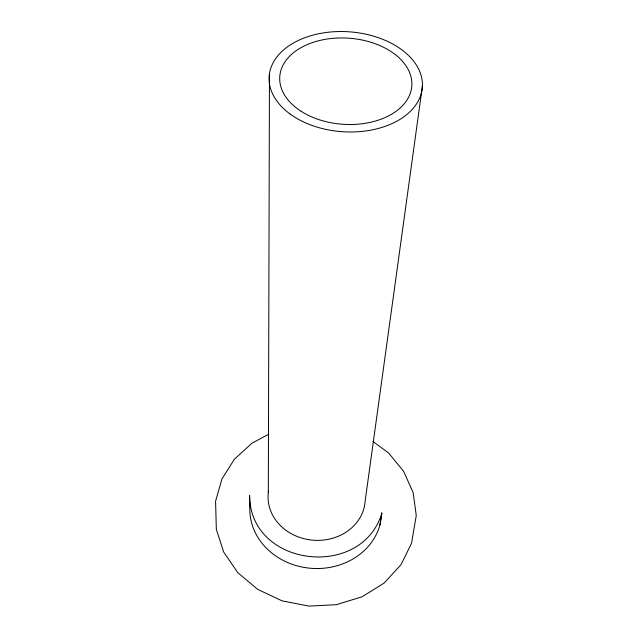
<?xml version="1.0" encoding="UTF-8"?>
<svg xmlns="http://www.w3.org/2000/svg" width="638" height="638" viewBox="0 0 638 638"><rect width="100%" height="100%" fill="white"/><g stroke="black" fill="none" stroke-linecap="round" stroke-linejoin="round"><path stroke-width="0.96" d="M268.319 492.608L269.467 73.506M422.42 85.939L365.175 500.862A48.624 42.515 4 0 1 311.799 540.075A48.624 42.515 4 0 1 268.582 490.789M379.937 524.891L381.803 513.486C361.108 580.357 249.498 566.855 249.594 495.224L249.865 506.859M268.925 434.103L251.851 443.29L234.361 459.296L221.936 478.978L215.58 501.189L216.33 529.325L223.691 552.061L237.743 572.613L257.64 589.337L281.996 600.829L308.944 606.1L336.37 604.696L362.113 596.761L384.188 583.028L401.023 564.67L411.542 543.201L416.271 515.456L413.129 492.568L403.623 471.322L388.582 452.996L372.983 441.496M381.396 517.378A66.009 58.138 4 0 1 381.133 519.276M380.806 521.166A66.009 58.138 4 0 1 307.205 567.9A66.009 58.138 4 0 1 250.08 504.028M381.731 512.617A66.009 58.138 4 0 1 381.652 514.515M290.266 114.146A76.799 50.075 4 0 0 419.341 98.818A76.799 50.075 4 0 0 327.637 32.307A76.799 50.075 4 0 0 290.266 114.146M301.104 111.283A66.192 43.153 4 0 0 410.306 93.196A66.192 43.153 4 0 0 325.938 39.221A66.192 43.153 4 0 0 301.104 111.283"/></g></svg>
